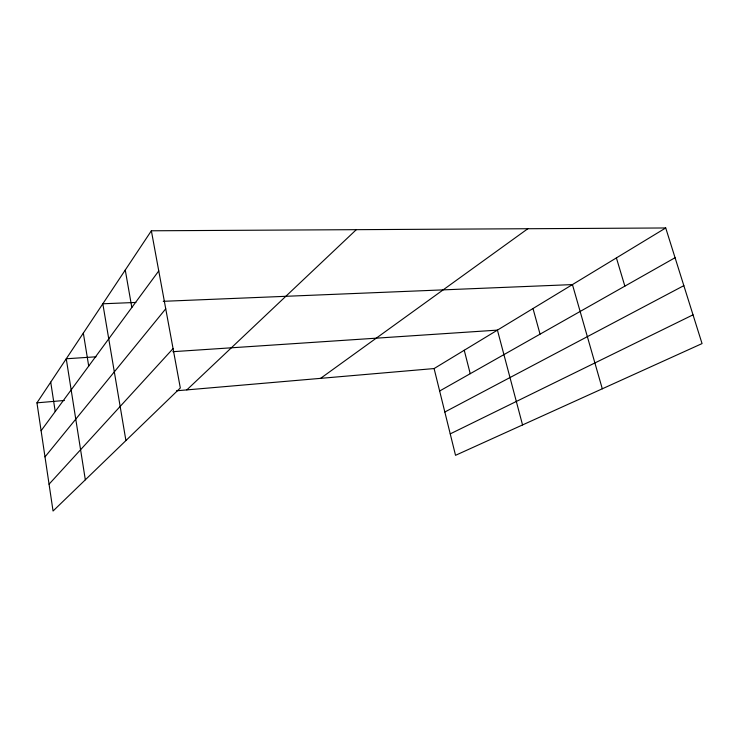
<?xml version="1.0" encoding="UTF-8"?>
<svg xmlns="http://www.w3.org/2000/svg" width="739" height="739" viewBox="0 0 739 739"><rect width="100%" height="100%" fill="white"/><g stroke="black" fill="none" stroke-linecap="round" stroke-linejoin="round"><path stroke-width="1.11" d="M151.366 230.79L180.316 387.966L53.051 511.028L36.95 402.838L151.366 230.79L665.719 227.972L702.05 343.58L455.529 455.316L434.098 368.558L665.719 227.972M41.098 430.735L158.756 270.917M44.996 456.896L165.739 308.8M49.06 484.193L173.065 348.586M186.819 389.906L356.318 229.663M320.578 378.359L527.84 228.73M439.65 391.005L675.067 257.717M444.832 412.011L683.843 285.642M450.236 433.876L693.016 314.842M36.95 402.838L64.367 400.473M176.51 390.792L434.098 368.558M96.052 356.798L66.251 358.775L85.327 479.814M172.843 351.69L497.43 330.121L522.547 424.943M135.884 302.436L102.823 303.784L125.916 440.573M163.245 301.318L572.439 284.589L602.303 388.797M616.4 257.902L624.861 286.141M533.004 308.523L540.052 334.157M464.24 350.258L470.226 373.694M125.26 270.049L131.838 307.479M83.331 333.086L88.708 366.073M50.723 382.128L55.222 411.549"/></g></svg>
